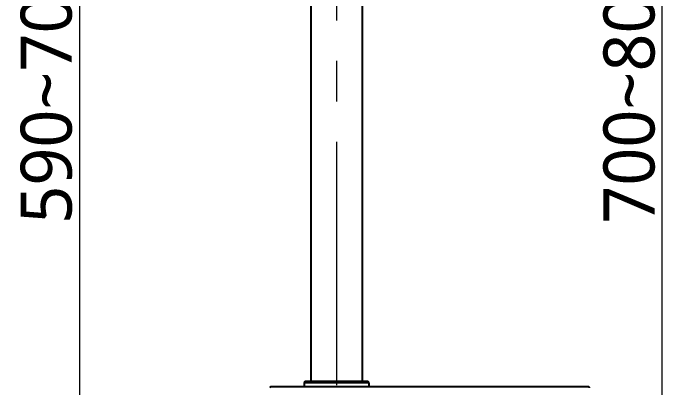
# Model space of a CAD drawing. Extents: x 1507 to 2862, y 0 to 992.
# Drawn here: x 2160.3 to 2415.1, y 404.7 to 551.6 of the extents above; entities that cross this region are included whole.
import ezdxf

# ---------------------------------------------------------------- set-up
doc = ezdxf.new("R2010")
doc.units = 0
doc.header["$LTSCALE"] = 10
doc.header["$MEASUREMENT"] = 0
doc.header["$PDMODE"] = 3
doc.header["$PDSIZE"] = -10
doc.linetypes.add('CENTER2', pattern=[28.575, 19.05, -3.175, 3.175, -3.175])
doc.layers.get('0').update_dxf_attribs({"linetype": 'CONTINUOUS'})
doc.layers.get('DEFPOINTS').update_dxf_attribs({"linetype": 'CONTINUOUS'})
doc.layers.add('标注', color=4, linetype='CONTINUOUS', lineweight=13)
doc.layers.add('치수', color=7, linetype='CONTINUOUS', lineweight=25)
doc.styles.add('Daelim Dimension', font='')
doc.styles.get('Daelim Dimension').set_extended_font_data('NanumGothic')
doc.dimstyles.new('DEFAULT', dxfattribs={"dimscale": 2, "dimtxt": 2, "dimasz": 2, "dimexe": 0, "dimexo": 2, "dimgap": 1, "dimtad": 1, "dimdec": 1, "dimzin": 9, "dimdsep": 46, "dimtxsty": 'Daelim Dimension', "dimcen": 0.5, "dimclrd": 252, "dimclre": 252, "dimclrt": 3, "dimadec": 1, "dimazin": 0, "dimtfac": 1, "dimtdec": 1, "dimtix": 1, "dimtmove": 0, "dimatfit": 3, "dimfxl": 1, "dimtolj": 1, "dimtzin": 1, "dimlwd": 9, "dimlwe": 9, "dimarcsym": 0})

# ---------------------------------------------------------------- blocks, each defined once
blk = doc.blocks.new('*D14')
at = {"layer": 'DEFPOINTS', "color": 0, "transparency": 16777216}
for p in [(2295.89, 921.19), (2414.42, 921.19), (2295.89, 121.19)]:
    blk.add_point(p, dxfattribs=at)
at = {"layer": '치수', "color": 5, "lineweight": 9, "transparency": 16777216}
for p, q in [((2299.89, 921.19), (2414.42, 921.19)), ((2414.42, 125.19), (2414.42, 917.19)), ((2299.89, 121.19), (2414.42, 121.19))]:
    blk.add_line(p, q, dxfattribs=at)
at = {"layer": '치수', "color": 5, "transparency": 16777216}
for points in [[(2413.75, 917.19), (2415.08, 917.19), (2414.42, 921.19)], [(2413.75, 125.19), (2415.08, 125.19), (2414.42, 121.19)]]:
    blk.add_solid(points, dxfattribs=at)
at = {"layer": '치수', "color": 7, "transparency": 16777216, "insert": (2401.53, 521.19), "char_height": 20, "attachment_point": 5, "rotation": 90, "style": 'Daelim Dimension'}
blk.add_mtext('\\A1;700~800', dxfattribs=at)
blk = doc.blocks.new('*D20')
at = {"layer": 'DEFPOINTS', "color": 0, "transparency": 16777216}
for p in [(2284.64, 858.19), (2186.26, 184.19), (2284.64, 184.19)]:
    blk.add_point(p, dxfattribs=at)
at = {"layer": '치수', "color": 5, "lineweight": 9, "transparency": 16777216}
for p, q in [((2280.64, 858.19), (2186.26, 858.19)), ((2186.26, 854.19), (2186.26, 188.19)), ((2280.64, 184.19), (2186.26, 184.19))]:
    blk.add_line(p, q, dxfattribs=at)
at = {"layer": '치수', "color": 5, "transparency": 16777216}
for points in [[(2185.6, 854.19), (2186.93, 854.19), (2186.26, 858.19)], [(2185.6, 188.19), (2186.93, 188.19), (2186.26, 184.19)]]:
    blk.add_solid(points, dxfattribs=at)
at = {"layer": '치수', "color": 7, "transparency": 16777216, "insert": (2173.38, 521.19), "char_height": 20, "attachment_point": 5, "rotation": 90, "style": 'Daelim Dimension'}
blk.add_mtext('\\A1;590~700', dxfattribs=at)

msp = doc.modelspace()

# ---------------------------------------------------------------- linework, layer by layer
at = {"color": 7, "linetype": 'Continuous'}
for p, q in [((2276.89, 590.32), (2276.89, 407.19)), ((2296.89, 590.32), (2296.89, 407.19)), ((2385.46, 405.19), (2261.32, 405.19)), ((2299.49, 406.69), (2274.29, 406.69)), ((2274.29, 406.69), (2274.29, 405.19)), ((2298.99, 407.19), (2274.79, 407.19)), ((2299.49, 406.69), (2299.49, 405.19))]:
    msp.add_line(p, q, dxfattribs=at)
for centre, start, end in [((2261.32, 404.69), 90, 180.6), ((2274.79, 406.69), 90, 180), ((2298.99, 406.69), 0, 90), ((2385.46, 404.69), 359.4, 90)]:
    msp.add_arc(centre, 0.5, start, end, dxfattribs=at)
at = {"layer": '标注', "color": 1, "linetype": 'CENTER2', "ltscale": 0.5}
msp.add_line((2286.89, 929.68), (2286.89, 109.71), dxfattribs=at)

# ---------------------------------------------------------------- dimensions: what is measured, and where the dimension line sits
at = {"layer": '치수', "color": 5}
for base, p1, p2, text, picture, middle in [((2414.42, 921.19), (2295.89, 121.19), (2295.89, 921.19), '700~800', '*D14', (2401.53, 521.19)), ((2186.26, 184.19), (2284.64, 858.19), (2284.64, 184.19), '590~700', '*D20', (2173.38, 521.19))]:
    dim = msp.add_linear_dim(base=base, p1=p1, p2=p2, angle=90, text=text, dimstyle='DEFAULT', override={"dimtxt": 10, "dimclrd": 5, "dimclre": 5, "dimclrt": 7}, dxfattribs=at)
    dim.commit()
    dim.dimension.update_dxf_attribs({"geometry": picture, "text_midpoint": middle})

doc.saveas('drawing.dxf')
